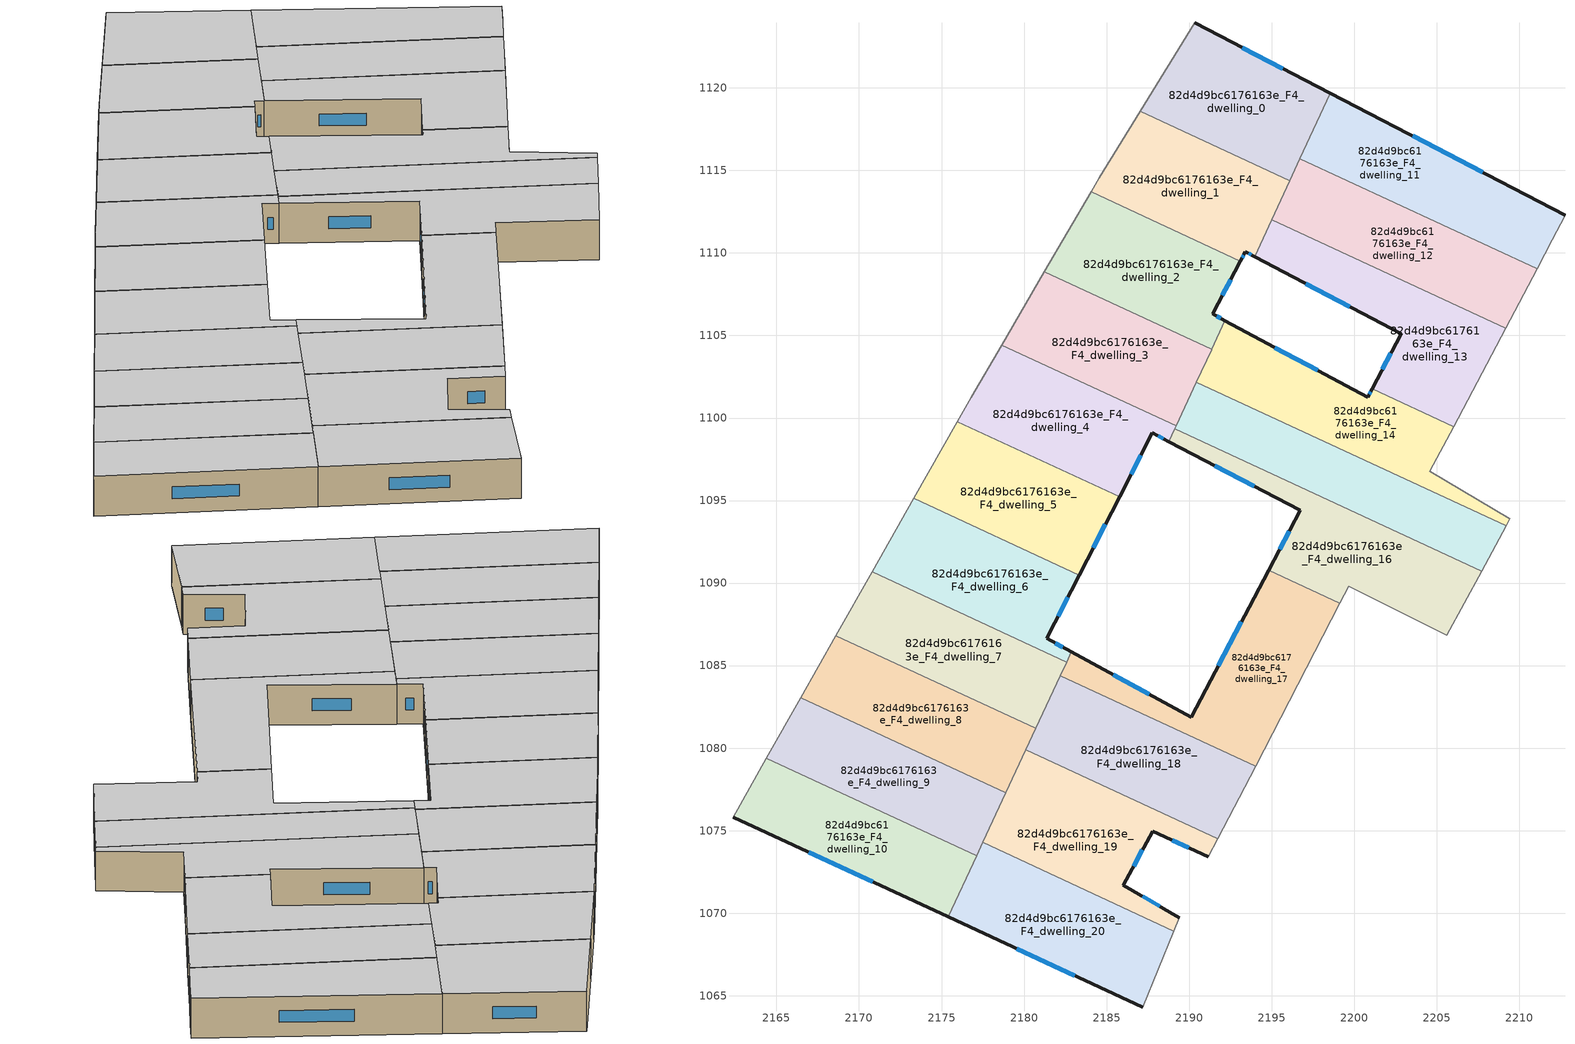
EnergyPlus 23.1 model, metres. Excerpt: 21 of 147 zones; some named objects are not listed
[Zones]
82d4d9bc6176163e_F4_dwelling_0
 floor to 82d4d9bc6176163e_F3_dwelling_0 (EU_floor_Construction): 2198.56,1119.68 2196.1,1114.38 2187.05,1118.58 2190.36,1123.94 z12
 wall outside (EU_wall_Construction): 2198.56,1119.68 2190.36,1123.94 z12:15
 wall to 82d4d9bc6176163e_F4_dwelling_1 (EU_wall_Construction): 2187.05,1118.58 2196.1,1114.38 z12:15
 wall adiabatic (EU_wall_Construction): 2190.36,1123.94 2187.05,1118.58 z12:15
 wall to 82d4d9bc6176163e_F4_dwelling_11 (EU_wall_Construction): 2196.72,1115.71 2198.56,1119.68 z12:15
 wall to 82d4d9bc6176163e_F4_dwelling_12 (EU_wall_Construction): 2196.1,1114.38 2196.72,1115.71 z12:15
 window (EU_Window_Construction): 2195.68,1121.17 2193.23,1122.45 z13.05:13.95
 ceiling to 82d4d9bc6176163e_F5_dwelling_0 (EU_floor_Construction): 2196.1,1114.38 2198.56,1119.68 2190.36,1123.94 2187.05,1118.58 z15
82d4d9bc6176163e_F4_dwelling_1
 floor to 82d4d9bc6176163e_F3_dwelling_1 (EU_floor_Construction): 2196.1,1114.38 2193.97,1109.78 2193.42,1110.07 2193.11,1109.5 2184.06,1113.7 2184.56,1114.54 2187.05,1118.58 z12
 wall outside (EU_wall_Construction): 2193.11,1109.5 2193.42,1110.07 2193.97,1109.78 z12:15
 wall to 82d4d9bc6176163e_F4_dwelling_2 (EU_wall_Construction): 2184.06,1113.7 2193.11,1109.5 z12:15
 wall adiabatic (EU_wall_Construction): 2187.05,1118.58 2184.56,1114.54 2184.06,1113.7 z12:15
 wall to 82d4d9bc6176163e_F4_dwelling_12 (EU_wall_Construction): 2195,1112.01 2196.1,1114.38 z12:15
 wall to 82d4d9bc6176163e_F4_dwelling_13 (EU_wall_Construction): 2193.97,1109.78 2195,1112.01 z12:15
 window (EU_Window_Construction): 2193.61,1109.97 2193.78,1109.88 / 2193.22,1109.7 2193.31,1109.87 z13.05:13.95
 ceiling to 82d4d9bc6176163e_F5_dwelling_1 (EU_floor_Construction): 2193.97,1109.78 2196.1,1114.38 2187.05,1118.58 2184.56,1114.54 2184.06,1113.7 2193.11,1109.5 2193.42,1110.07 z15
82d4d9bc6176163e_F4_dwelling_10
 floor to 82d4d9bc6176163e_F3_dwelling_10 (EU_floor_Construction): 2177.14,1073.49 2175.42,1069.77 2162.37,1075.82 2164.4,1079.4 z12
 wall outside (EU_wall_Construction): 2162.37,1075.82 2175.42,1069.77 z12:15
 wall adiabatic (EU_wall_Construction): 2164.4,1079.4 2162.37,1075.82 z12:15
 wall to 82d4d9bc6176163e_F4_dwelling_9 (EU_wall_Construction): 2177.14,1073.49 2164.4,1079.4 z12:15
 wall to 82d4d9bc6176163e_F4_dwelling_20 (EU_wall_Construction): 2175.42,1069.77 2177.14,1073.49 z12:15
 window (EU_Window_Construction): 2166.94,1073.7 2170.84,1071.89 z13.05:13.95
 ceiling to 82d4d9bc6176163e_F5_dwelling_10 (EU_floor_Construction): 2175.42,1069.77 2177.14,1073.49 2164.4,1079.4 2162.37,1075.82 z15
82d4d9bc6176163e_F4_dwelling_11
 floor to 82d4d9bc6176163e_F3_dwelling_11 (EU_floor_Construction): 2212.78,1112.29 2212.02,1110.81 2211.08,1109.04 2196.72,1115.71 2198.56,1119.68 z12
 wall outside (EU_wall_Construction): 2212.78,1112.29 2198.56,1119.68 z12:15
 wall adiabatic (EU_wall_Construction): 2211.08,1109.04 2212.02,1110.81 2212.78,1112.29 z12:15
 wall to 82d4d9bc6176163e_F4_dwelling_12 (EU_wall_Construction): 2196.72,1115.71 2211.08,1109.04 z12:15
 window (EU_Window_Construction): 2207.79,1114.88 2203.55,1117.09 z13.05:13.95
 ceiling to 82d4d9bc6176163e_F5_dwelling_11 (EU_floor_Construction): 2211.08,1109.04 2212.02,1110.81 2212.78,1112.29 2198.56,1119.68 2196.72,1115.71 z15
82d4d9bc6176163e_F4_dwelling_12
 floor to 82d4d9bc6176163e_F3_dwelling_12 (EU_floor_Construction): 2211.08,1109.04 2209.18,1105.44 2195.01,1112.01 2196.72,1115.71 z12
 wall to 82d4d9bc6176163e_F4_dwelling_13 (EU_wall_Construction): 2195.01,1112.01 2209.18,1105.44 z12:15
 wall adiabatic (EU_wall_Construction): 2209.18,1105.44 2211.08,1109.04 z12:15
 ceiling to 82d4d9bc6176163e_F5_dwelling_12 (EU_floor_Construction): 2209.18,1105.44 2211.08,1109.04 2196.72,1115.71 2195.01,1112.01 z15
82d4d9bc6176163e_F4_dwelling_13
 floor to 82d4d9bc6176163e_F3_dwelling_13 (EU_floor_Construction): 2209.18,1105.44 2206.03,1099.48 2201.09,1101.77 2202.85,1105.1 2193.97,1109.78 2195.01,1112.01 z12
 wall outside (EU_wall_Construction): 2193.97,1109.78 2202.85,1105.1 2201.09,1101.77 z12:15
 wall adiabatic (EU_wall_Construction): 2206.03,1099.48 2209.18,1105.44 z12:15
 wall to 82d4d9bc6176163e_F4_dwelling_14 (EU_wall_Construction): 2201.09,1101.77 2206.03,1099.48 z12:15
 window (EU_Window_Construction): 2202.23,1103.94 2201.71,1102.94 / 2197.08,1108.14 2199.73,1106.74 z13.05:13.95
 ceiling to 82d4d9bc6176163e_F5_dwelling_13 (EU_floor_Construction): 2206.03,1099.48 2209.18,1105.44 2195.01,1112.01 2193.97,1109.78 2202.85,1105.1 2201.09,1101.77 z15
82d4d9bc6176163e_F4_dwelling_14
 floor to 82d4d9bc6176163e_F3_dwelling_14 (EU_floor_Construction): 2206.03,1099.48 2204.6,1096.77 2209.44,1093.89 2209.2,1093.46 2190.44,1102.16 2192.17,1105.9 2200.82,1101.25 2201.09,1101.77 z12
 wall outside (EU_wall_Construction): 2201.09,1101.77 2200.82,1101.25 2192.17,1105.9 z12:15
 wall adiabatic (EU_wall_Construction): 2209.2,1093.46 2209.44,1093.89 2204.6,1096.77 2206.03,1099.48 z12:15
 wall to 82d4d9bc6176163e_F4_dwelling_15 (EU_wall_Construction): 2190.44,1102.16 2209.2,1093.46 z12:15
 wall to 82d4d9bc6176163e_F4_dwelling_3 (EU_wall_Construction): 2191.36,1104.15 2190.44,1102.16 z12:15
 wall to 82d4d9bc6176163e_F4_dwelling_2 (EU_wall_Construction): 2192.17,1105.9 2191.36,1104.15 z12:15
 window (EU_Window_Construction): 2197.78,1102.88 2195.2,1104.27 / 2200.99,1101.59 2200.91,1101.43 z13.05:13.95
 ceiling to 82d4d9bc6176163e_F5_dwelling_14 (EU_floor_Construction): 2209.2,1093.46 2209.44,1093.89 2204.6,1096.77 2206.03,1099.48 2201.09,1101.77 2200.82,1101.25 2192.17,1105.9 2190.44,1102.16 z15
82d4d9bc6176163e_F4_dwelling_15
 floor to 82d4d9bc6176163e_F3_dwelling_15 (EU_floor_Construction): 2209.2,1093.46 2207.72,1090.72 2189.13,1099.34 2190.44,1102.16 z12
 wall adiabatic (EU_wall_Construction): 2207.72,1090.72 2209.2,1093.46 z12:15
 wall to 82d4d9bc6176163e_F4_dwelling_16 (EU_wall_Construction): 2189.13,1099.34 2207.72,1090.72 z12:15
 wall to 82d4d9bc6176163e_F4_dwelling_4 (EU_wall_Construction): 2189.21,1099.52 2189.13,1099.34 z12:15
 wall to 82d4d9bc6176163e_F4_dwelling_3 (EU_wall_Construction): 2190.44,1102.16 2189.21,1099.52 z12:15
 ceiling to 82d4d9bc6176163e_F5_dwelling_15 (EU_floor_Construction): 2207.72,1090.72 2209.2,1093.46 2190.44,1102.16 2189.13,1099.34 z15
82d4d9bc6176163e_F4_dwelling_16
 floor to 82d4d9bc6176163e_F3_dwelling_16 (EU_floor_Construction): 2207.72,1090.72 2205.61,1086.82 2199.67,1089.8 2199.13,1088.77 2194.81,1090.77 2196.73,1094.41 2188.77,1098.57 2189.13,1099.34 z12
 wall outside (EU_wall_Construction): 2188.77,1098.57 2196.73,1094.41 2194.81,1090.77 z12:15
 wall to 82d4d9bc6176163e_F4_dwelling_17 (EU_wall_Construction): 2194.81,1090.77 2199.13,1088.77 z12:15
 wall adiabatic (EU_wall_Construction): 2199.13,1088.77 2199.67,1089.8 2205.61,1086.82 2207.72,1090.72 z12:15
 wall to 82d4d9bc6176163e_F4_dwelling_4 (EU_wall_Construction): 2189.13,1099.34 2188.77,1098.57 z12:15
 window (EU_Window_Construction): 2196.05,1093.14 2195.48,1092.05 / 2191.56,1097.11 2193.94,1095.87 z13.05:13.95
 ceiling to 82d4d9bc6176163e_F5_dwelling_16 (EU_floor_Construction): 2205.61,1086.82 2207.72,1090.72 2189.13,1099.34 2188.77,1098.57 2196.73,1094.41 2194.81,1090.77 2199.13,1088.77 2199.67,1089.8 z15
82d4d9bc6176163e_F4_dwelling_17
 floor to 82d4d9bc6176163e_F3_dwelling_17 (EU_floor_Construction): 2199.13,1088.77 2194.03,1078.91 2182.2,1084.39 2182.86,1085.83 2190.14,1081.87 2194.81,1090.77 z12
 wall outside (EU_wall_Construction): 2194.81,1090.77 2190.14,1081.87 2182.86,1085.83 z12:15
 wall adiabatic (EU_wall_Construction): 2194.03,1078.91 2199.13,1088.77 z12:15
 wall to 82d4d9bc6176163e_F4_dwelling_18 (EU_wall_Construction): 2182.2,1084.39 2194.03,1078.91 z12:15
 wall to 82d4d9bc6176163e_F4_dwelling_7 (EU_wall_Construction): 2182.58,1085.21 2182.2,1084.39 z12:15
 wall to 82d4d9bc6176163e_F4_dwelling_6 (EU_wall_Construction): 2182.86,1085.83 2182.58,1085.21 z12:15
 window (EU_Window_Construction): 2187.59,1083.26 2185.41,1084.44 / 2193.17,1087.65 2191.78,1084.99 z13.05:13.95
 ceiling to 82d4d9bc6176163e_F5_dwelling_17 (EU_floor_Construction): 2194.03,1078.91 2199.13,1088.77 2194.81,1090.77 2190.14,1081.87 2182.86,1085.83 2182.2,1084.39 z15
82d4d9bc6176163e_F4_dwelling_18
 floor to 82d4d9bc6176163e_F3_dwelling_18 (EU_floor_Construction): 2194.03,1078.91 2191.75,1074.5 2180.11,1079.9 2182.2,1084.39 z12
 wall adiabatic (EU_wall_Construction): 2191.75,1074.5 2194.03,1078.91 z12:15
 wall to 82d4d9bc6176163e_F4_dwelling_19 (EU_wall_Construction): 2180.11,1079.9 2191.75,1074.5 z12:15
 wall to 82d4d9bc6176163e_F4_dwelling_8 (EU_wall_Construction): 2180.72,1081.2 2180.11,1079.9 z12:15
 wall to 82d4d9bc6176163e_F4_dwelling_7 (EU_wall_Construction): 2182.2,1084.39 2180.72,1081.2 z12:15
 ceiling to 82d4d9bc6176163e_F5_dwelling_18 (EU_floor_Construction): 2191.75,1074.5 2194.03,1078.91 2182.2,1084.39 2180.11,1079.9 z15
82d4d9bc6176163e_F4_dwelling_19
 floor to 82d4d9bc6176163e_F3_dwelling_19 (EU_floor_Construction): 2191.75,1074.5 2191.18,1073.4 2187.8,1074.97 2186.01,1071.7 2189.42,1069.73 2189.08,1068.92 2177.51,1074.28 2180.11,1079.9 z12
 wall outside (EU_wall_Construction): 2189.42,1069.73 2186.01,1071.7 2187.8,1074.97 2191.18,1073.4 z12:15
 wall adiabatic (EU_wall_Construction): 2189.08,1068.92 2189.42,1069.73 / 2191.18,1073.4 2191.75,1074.5 z12:15
 wall to 82d4d9bc6176163e_F4_dwelling_20 (EU_wall_Construction): 2177.51,1074.28 2189.08,1068.92 z12:15
 wall to 82d4d9bc6176163e_F4_dwelling_9 (EU_wall_Construction): 2178.9,1077.29 2177.51,1074.28 z12:15
 wall to 82d4d9bc6176163e_F4_dwelling_8 (EU_wall_Construction): 2180.11,1079.9 2178.9,1077.29 z12:15
 window (EU_Window_Construction): 2188.22,1070.42 2187.2,1071.01 / 2188.98,1074.42 2189.99,1073.95 / 2186.63,1072.85 2187.17,1073.83 z13.05:13.95
 ceiling to 82d4d9bc6176163e_F5_dwelling_19 (EU_floor_Construction): 2189.42,1069.73 2186.01,1071.7 2187.8,1074.97 2191.18,1073.4 2191.75,1074.5 2180.11,1079.9 2177.51,1074.28 2189.08,1068.92 z15
82d4d9bc6176163e_F4_dwelling_2
 floor to 82d4d9bc6176163e_F3_dwelling_2 (EU_floor_Construction): 2193.11,1109.5 2191.43,1106.3 2192.17,1105.9 2191.36,1104.15 2181.23,1108.85 2184.06,1113.7 z12
 wall outside (EU_wall_Construction): 2192.17,1105.9 2191.43,1106.3 2193.11,1109.5 z12:15
 wall to 82d4d9bc6176163e_F4_dwelling_3 (EU_wall_Construction): 2181.23,1108.85 2191.36,1104.15 z12:15
 wall adiabatic (EU_wall_Construction): 2184.06,1113.7 2181.23,1108.85 z12:15
 window (EU_Window_Construction): 2191.91,1106.04 2191.69,1106.16 / 2192.02,1107.42 2192.52,1108.38 z13.05:13.95
 ceiling to 82d4d9bc6176163e_F5_dwelling_2 (EU_floor_Construction): 2191.36,1104.15 2192.17,1105.9 2191.43,1106.3 2193.11,1109.5 2184.06,1113.7 2181.23,1108.85 z15
82d4d9bc6176163e_F4_dwelling_20
 floor to 82d4d9bc6176163e_F3_dwelling_20 (EU_floor_Construction): 2189.08,1068.92 2187.21,1064.3 2175.42,1069.77 2177.51,1074.28 z12
 wall outside (EU_wall_Construction): 2175.42,1069.77 2187.21,1064.3 z12:15
 wall adiabatic (EU_wall_Construction): 2187.21,1064.3 2189.08,1068.92 z12:15
 wall to 82d4d9bc6176163e_F4_dwelling_9 (EU_wall_Construction): 2177.51,1074.28 2177.14,1073.49 z12:15
 window (EU_Window_Construction): 2179.55,1067.85 2183.07,1066.22 z13.05:13.95
 ceiling to 82d4d9bc6176163e_F5_dwelling_20 (EU_floor_Construction): 2187.21,1064.3 2189.08,1068.92 2177.51,1074.28 2175.42,1069.77 z15
82d4d9bc6176163e_F4_dwelling_3
 floor to 82d4d9bc6176163e_F3_dwelling_3 (EU_floor_Construction): 2191.36,1104.15 2189.21,1099.52 2178.65,1104.42 2181.23,1108.85 z12
 wall to 82d4d9bc6176163e_F4_dwelling_4 (EU_wall_Construction): 2178.65,1104.42 2189.21,1099.52 z12:15
 wall adiabatic (EU_wall_Construction): 2181.23,1108.85 2178.65,1104.42 z12:15
 ceiling to 82d4d9bc6176163e_F5_dwelling_3 (EU_floor_Construction): 2189.21,1099.52 2191.36,1104.15 2181.23,1108.85 2178.65,1104.42 z15
82d4d9bc6176163e_F4_dwelling_4
 floor to 82d4d9bc6176163e_F3_dwelling_4 (EU_floor_Construction): 2189.21,1099.52 2188.77,1098.57 2187.78,1099.09 2185.79,1095.22 2175.96,1099.78 2176.81,1101.26 2178.65,1104.42 z12
 wall outside (EU_wall_Construction): 2185.79,1095.22 2187.78,1099.09 2188.77,1098.57 z12:15
 wall adiabatic (EU_wall_Construction): 2178.65,1104.42 2176.81,1101.26 2175.96,1099.78 z12:15
 wall to 82d4d9bc6176163e_F4_dwelling_5 (EU_wall_Construction): 2175.96,1099.78 2185.79,1095.22 z12:15
 window (EU_Window_Construction): 2188.13,1098.91 2188.42,1098.75 / 2186.48,1096.58 2187.08,1097.74 z13.05:13.95
 ceiling to 82d4d9bc6176163e_F5_dwelling_4 (EU_floor_Construction): 2188.77,1098.57 2189.21,1099.52 2178.65,1104.42 2176.81,1101.26 2175.96,1099.78 2185.79,1095.22 2187.78,1099.09 z15
82d4d9bc6176163e_F4_dwelling_5
 floor to 82d4d9bc6176163e_F3_dwelling_5 (EU_floor_Construction): 2185.79,1095.22 2183.34,1090.49 2173.33,1095.13 2175.96,1099.78 z12
 wall outside (EU_wall_Construction): 2183.34,1090.49 2185.79,1095.22 z12:15
 wall to 82d4d9bc6176163e_F4_dwelling_6 (EU_wall_Construction): 2173.33,1095.13 2183.34,1090.49 z12:15
 wall adiabatic (EU_wall_Construction): 2175.96,1099.78 2173.33,1095.13 z12:15
 window (EU_Window_Construction): 2184.2,1092.15 2184.93,1093.56 z13.05:13.95
 ceiling to 82d4d9bc6176163e_F5_dwelling_5 (EU_floor_Construction): 2183.34,1090.49 2185.79,1095.22 2175.96,1099.78 2173.33,1095.13 z15
82d4d9bc6176163e_F4_dwelling_6
 floor to 82d4d9bc6176163e_F3_dwelling_6 (EU_floor_Construction): 2183.34,1090.49 2181.37,1086.64 2182.86,1085.83 2182.58,1085.21 2170.8,1090.67 2173.33,1095.13 z12
 wall outside (EU_wall_Construction): 2182.86,1085.83 2181.37,1086.64 2183.34,1090.49 z12:15
 wall to 82d4d9bc6176163e_F4_dwelling_7 (EU_wall_Construction): 2170.8,1090.67 2182.58,1085.21 z12:15
 wall adiabatic (EU_wall_Construction): 2173.33,1095.13 2170.8,1090.67 z12:15
 window (EU_Window_Construction): 2182.34,1086.12 2181.89,1086.36 / 2182.06,1087.99 2182.65,1089.14 z13.05:13.95
 ceiling to 82d4d9bc6176163e_F5_dwelling_6 (EU_floor_Construction): 2182.58,1085.21 2182.86,1085.83 2181.37,1086.64 2183.34,1090.49 2173.33,1095.13 2170.8,1090.67 z15
82d4d9bc6176163e_F4_dwelling_7
 floor to 82d4d9bc6176163e_F3_dwelling_7 (EU_floor_Construction): 2182.58,1085.21 2180.71,1081.2 2168.6,1086.82 2170.8,1090.67 z12
 wall to 82d4d9bc6176163e_F4_dwelling_8 (EU_wall_Construction): 2168.6,1086.82 2180.71,1081.2 z12:15
 wall adiabatic (EU_wall_Construction): 2170.8,1090.67 2168.6,1086.82 z12:15
 ceiling to 82d4d9bc6176163e_F5_dwelling_7 (EU_floor_Construction): 2180.71,1081.2 2182.58,1085.21 2170.8,1090.67 2168.6,1086.82 z15
82d4d9bc6176163e_F4_dwelling_8
 floor to 82d4d9bc6176163e_F3_dwelling_8 (EU_floor_Construction): 2180.71,1081.2 2178.9,1077.29 2166.47,1083.06 2168.6,1086.82 z12
 wall to 82d4d9bc6176163e_F4_dwelling_9 (EU_wall_Construction): 2166.47,1083.06 2178.9,1077.29 z12:15
 wall adiabatic (EU_wall_Construction): 2168.6,1086.82 2166.47,1083.06 z12:15
 ceiling to 82d4d9bc6176163e_F5_dwelling_8 (EU_floor_Construction): 2178.9,1077.29 2180.71,1081.2 2168.6,1086.82 2166.47,1083.06 z15
82d4d9bc6176163e_F4_dwelling_9
 floor to 82d4d9bc6176163e_F3_dwelling_9 (EU_floor_Construction): 2178.9,1077.29 2177.14,1073.49 2164.4,1079.4 2166.47,1083.06 z12
 wall adiabatic (EU_wall_Construction): 2166.47,1083.06 2164.4,1079.4 z12:15
 ceiling to 82d4d9bc6176163e_F5_dwelling_9 (EU_floor_Construction): 2177.14,1073.49 2178.9,1077.29 2166.47,1083.06 2164.4,1079.4 z15
[Building]
EU S2 Campaign: North Axis=0; Terrain=City; Solar Distribution=FullExterior
[Site:Location]
Bologna: Latitude=44.5; Longitude=11.25; Time Zone=1; Elevation=37
[SizingPeriod:WeatherFileDays]
AnnualSizingPeriod: Begin Month=1; Begin Day of Month=1; End Month=12; End Day of Month=31; Day of Week for Start Day=Monday; Use Weather File Daylight Saving Period=No; Use Weather File Rain and Snow Indicators=No
[MATERIAL]
EU_InternalMass_Material: Roughness=MediumRough; Thickness=0.1; Conductivity=1; Density=1800; Specific Heat=900; Thermal Absorptance=0.9; Solar Absorptance=0.7; Visible Absorptance=0.7
[MATERIAL:NOMASS] Roughness=MediumRough; Thermal Absorptance=0.9; Solar Absorptance=0.7; Visible Absorptance=0.7
Name | Thermal Resistance
EU_wall_NoMass | 0.890213
EU_floor_NoMass | 0.79516
[WINDOWMATERIAL:SIMPLEGLAZINGSYSTEM]
EU_Window_SimpleGlazing: UFactor=4.49146; Solar Heat Gain Coefficient=0.85; Visible Transmittance=0.85
[CONSTRUCTION]
EU_wall_Construction: EU_wall_NoMass
EU_floor_Construction: EU_floor_NoMass
EU_Window_Construction: EU_Window_SimpleGlazing
EU_InternalMass_Construction: EU_InternalMass_Material
[ZONE] Type=1; Multiplier=1; Ceiling Height=autocalculate; Floor Area=autocalculate; Part of Total Floor Area=Yes
Name | Volume
82d4d9bc6176163e_F4_dwelling_0; 82d4d9bc6176163e_F4_dwelling_5; 82d4d9bc6176163e_F4_dwelling_9 | 174.677
82d4d9bc6176163e_F4_dwelling_1 | 174.683
82d4d9bc6176163e_F4_dwelling_10 | 174.68
82d4d9bc6176163e_F4_dwelling_11 | 192.13
82d4d9bc6176163e_F4_dwelling_12 | 192.109
82d4d9bc6176163e_F4_dwelling_13 | 192.175
82d4d9bc6176163e_F4_dwelling_14 | 192.135
82d4d9bc6176163e_F4_dwelling_15 | 192.149
82d4d9bc6176163e_F4_dwelling_16 | 192.125
82d4d9bc6176163e_F4_dwelling_17 | 192.091
82d4d9bc6176163e_F4_dwelling_18 | 192.19
82d4d9bc6176163e_F4_dwelling_19 | 192.108
82d4d9bc6176163e_F4_dwelling_2 | 174.659
82d4d9bc6176163e_F4_dwelling_20 | 192.158
82d4d9bc6176163e_F4_dwelling_3 | 174.689
82d4d9bc6176163e_F4_dwelling_4 | 174.675
82d4d9bc6176163e_F4_dwelling_6 | 174.65
82d4d9bc6176163e_F4_dwelling_7 | 174.697
82d4d9bc6176163e_F4_dwelling_8 | 174.664
[INTERNALMASS] Construction=EU_InternalMass_Construction
Name | Zone or ZoneList | Surface Area
82d4d9bc6176163e_F4_dwelling_0_EU_InternalMass | 82d4d9bc6176163e_F4_dwelling_0 | 58.2256
82d4d9bc6176163e_F4_dwelling_1_EU_InternalMass | 82d4d9bc6176163e_F4_dwelling_1 | 58.2282
82d4d9bc6176163e_F4_dwelling_2_EU_InternalMass | 82d4d9bc6176163e_F4_dwelling_2 | 58.2197
82d4d9bc6176163e_F4_dwelling_3_EU_InternalMass | 82d4d9bc6176163e_F4_dwelling_3 | 58.2299
82d4d9bc6176163e_F4_dwelling_4_EU_InternalMass | 82d4d9bc6176163e_F4_dwelling_4 | 58.2249
82d4d9bc6176163e_F4_dwelling_5_EU_InternalMass | 82d4d9bc6176163e_F4_dwelling_5 | 58.2256
82d4d9bc6176163e_F4_dwelling_6_EU_InternalMass | 82d4d9bc6176163e_F4_dwelling_6 | 58.2166
82d4d9bc6176163e_F4_dwelling_7_EU_InternalMass | 82d4d9bc6176163e_F4_dwelling_7 | 58.2326
82d4d9bc6176163e_F4_dwelling_8_EU_InternalMass | 82d4d9bc6176163e_F4_dwelling_8 | 58.221
82d4d9bc6176163e_F4_dwelling_9_EU_InternalMass | 82d4d9bc6176163e_F4_dwelling_9 | 58.2258
82d4d9bc6176163e_F4_dwelling_10_EU_InternalMass | 82d4d9bc6176163e_F4_dwelling_10 | 58.2263
82d4d9bc6176163e_F4_dwelling_11_EU_InternalMass | 82d4d9bc6176163e_F4_dwelling_11 | 64.0431
82d4d9bc6176163e_F4_dwelling_12_EU_InternalMass | 82d4d9bc6176163e_F4_dwelling_12 | 64.0367
82d4d9bc6176163e_F4_dwelling_13_EU_InternalMass | 82d4d9bc6176163e_F4_dwelling_13 | 64.0586
82d4d9bc6176163e_F4_dwelling_14_EU_InternalMass | 82d4d9bc6176163e_F4_dwelling_14 | 64.0445
82d4d9bc6176163e_F4_dwelling_15_EU_InternalMass | 82d4d9bc6176163e_F4_dwelling_15 | 64.05
82d4d9bc6176163e_F4_dwelling_16_EU_InternalMass | 82d4d9bc6176163e_F4_dwelling_16 | 64.0419
82d4d9bc6176163e_F4_dwelling_17_EU_InternalMass | 82d4d9bc6176163e_F4_dwelling_17 | 64.0303
82d4d9bc6176163e_F4_dwelling_18_EU_InternalMass | 82d4d9bc6176163e_F4_dwelling_18 | 64.0635
82d4d9bc6176163e_F4_dwelling_19_EU_InternalMass | 82d4d9bc6176163e_F4_dwelling_19 | 64.0353
82d4d9bc6176163e_F4_dwelling_20_EU_InternalMass | 82d4d9bc6176163e_F4_dwelling_20 | 64.0557
[OTHEREQUIPMENT] Fuel Type=Electricity; Design Level Calculation Method=Watts/Area; Power per Zone Floor Area=1; Fraction Latent=0; Fraction Radiant=0; Fraction Lost=0; Carbon Dioxide Generation Rate=0; EndUse Subcategory=EU_Step8_InternalGains
Name | Zone or ZoneList or Space or SpaceList | Schedule
EU_Step8_InternalGain_82d4d9bc6176163e_F4_dwelling_0_f000 | 82d4d9bc6176163e_F4_dwelling_0 | EU_Step8_GainSchedule_82d4d9bc6176163e_F4_dwelling_0_f000
EU_Step8_InternalGain_82d4d9bc6176163e_F4_dwelling_1_f000 | 82d4d9bc6176163e_F4_dwelling_1 | EU_Step8_GainSchedule_82d4d9bc6176163e_F4_dwelling_1_f000
EU_Step8_InternalGain_82d4d9bc6176163e_F4_dwelling_2_f000 | 82d4d9bc6176163e_F4_dwelling_2 | EU_Step8_GainSchedule_82d4d9bc6176163e_F4_dwelling_2_f000
EU_Step8_InternalGain_82d4d9bc6176163e_F4_dwelling_3_f000 | 82d4d9bc6176163e_F4_dwelling_3 | EU_Step8_GainSchedule_82d4d9bc6176163e_F4_dwelling_3_f000
EU_Step8_InternalGain_82d4d9bc6176163e_F4_dwelling_4_f000 | 82d4d9bc6176163e_F4_dwelling_4 | EU_Step8_GainSchedule_82d4d9bc6176163e_F4_dwelling_4_f000
EU_Step8_InternalGain_82d4d9bc6176163e_F4_dwelling_5_f000 | 82d4d9bc6176163e_F4_dwelling_5 | EU_Step8_GainSchedule_82d4d9bc6176163e_F4_dwelling_5_f000
EU_Step8_InternalGain_82d4d9bc6176163e_F4_dwelling_6_f000 | 82d4d9bc6176163e_F4_dwelling_6 | EU_Step8_GainSchedule_82d4d9bc6176163e_F4_dwelling_6_f000
EU_Step8_InternalGain_82d4d9bc6176163e_F4_dwelling_7_f000 | 82d4d9bc6176163e_F4_dwelling_7 | EU_Step8_GainSchedule_82d4d9bc6176163e_F4_dwelling_7_f000
EU_Step8_InternalGain_82d4d9bc6176163e_F4_dwelling_8_f000 | 82d4d9bc6176163e_F4_dwelling_8 | EU_Step8_GainSchedule_82d4d9bc6176163e_F4_dwelling_8_f000
EU_Step8_InternalGain_82d4d9bc6176163e_F4_dwelling_9_f000 | 82d4d9bc6176163e_F4_dwelling_9 | EU_Step8_GainSchedule_82d4d9bc6176163e_F4_dwelling_9_f000
EU_Step8_InternalGain_82d4d9bc6176163e_F4_dwelling_10_f000 | 82d4d9bc6176163e_F4_dwelling_10 | EU_Step8_GainSchedule_82d4d9bc6176163e_F4_dwelling_10_f000
EU_Step8_InternalGain_82d4d9bc6176163e_F4_dwelling_11_f000 | 82d4d9bc6176163e_F4_dwelling_11 | EU_Step8_GainSchedule_82d4d9bc6176163e_F4_dwelling_11_f000
EU_Step8_InternalGain_82d4d9bc6176163e_F4_dwelling_12_f000 | 82d4d9bc6176163e_F4_dwelling_12 | EU_Step8_GainSchedule_82d4d9bc6176163e_F4_dwelling_12_f000
EU_Step8_InternalGain_82d4d9bc6176163e_F4_dwelling_13_f000 | 82d4d9bc6176163e_F4_dwelling_13 | EU_Step8_GainSchedule_82d4d9bc6176163e_F4_dwelling_13_f000
EU_Step8_InternalGain_82d4d9bc6176163e_F4_dwelling_14_f000 | 82d4d9bc6176163e_F4_dwelling_14 | EU_Step8_GainSchedule_82d4d9bc6176163e_F4_dwelling_14_f000
EU_Step8_InternalGain_82d4d9bc6176163e_F4_dwelling_15_f000 | 82d4d9bc6176163e_F4_dwelling_15 | EU_Step8_GainSchedule_82d4d9bc6176163e_F4_dwelling_15_f000
EU_Step8_InternalGain_82d4d9bc6176163e_F4_dwelling_16_f000 | 82d4d9bc6176163e_F4_dwelling_16 | EU_Step8_GainSchedule_82d4d9bc6176163e_F4_dwelling_16_f000
EU_Step8_InternalGain_82d4d9bc6176163e_F4_dwelling_17_f000 | 82d4d9bc6176163e_F4_dwelling_17 | EU_Step8_GainSchedule_82d4d9bc6176163e_F4_dwelling_17_f000
EU_Step8_InternalGain_82d4d9bc6176163e_F4_dwelling_18_f000 | 82d4d9bc6176163e_F4_dwelling_18 | EU_Step8_GainSchedule_82d4d9bc6176163e_F4_dwelling_18_f000
EU_Step8_InternalGain_82d4d9bc6176163e_F4_dwelling_19_f000 | 82d4d9bc6176163e_F4_dwelling_19 | EU_Step8_GainSchedule_82d4d9bc6176163e_F4_dwelling_19_f000
EU_Step8_InternalGain_82d4d9bc6176163e_F4_dwelling_20_f000 | 82d4d9bc6176163e_F4_dwelling_20 | EU_Step8_GainSchedule_82d4d9bc6176163e_F4_dwelling_20_f000
[ZONEVENTILATION:DESIGNFLOWRATE] Schedule=EU_AlwaysOn; Design Flow Rate Calculation Method=AirChanges/Hour; Air Changes per Hour=0.718634; Ventilation Type=Natural; Fan Pressure Rise=0; Fan Total Efficiency=1; Constant Term Coefficient=1; Temperature Term Coefficient=0; Velocity Term Coefficient=0; Velocity Squared Term Coefficient=0; Minimum Indoor Temperature=-100; Maximum Indoor Temperature=100; Delta Temperature=-100; Minimum Outdoor Temperature=-100; Maximum Outdoor Temperature=100; Maximum Wind Speed=40
Name | Zone or ZoneList or Space or SpaceList
EU_ConstantAir_82d4d9bc6176163e_F4_dwelling_0 | 82d4d9bc6176163e_F4_dwelling_0
EU_ConstantAir_82d4d9bc6176163e_F4_dwelling_1 | 82d4d9bc6176163e_F4_dwelling_1
EU_ConstantAir_82d4d9bc6176163e_F4_dwelling_2 | 82d4d9bc6176163e_F4_dwelling_2
EU_ConstantAir_82d4d9bc6176163e_F4_dwelling_3 | 82d4d9bc6176163e_F4_dwelling_3
EU_ConstantAir_82d4d9bc6176163e_F4_dwelling_4 | 82d4d9bc6176163e_F4_dwelling_4
EU_ConstantAir_82d4d9bc6176163e_F4_dwelling_5 | 82d4d9bc6176163e_F4_dwelling_5
EU_ConstantAir_82d4d9bc6176163e_F4_dwelling_6 | 82d4d9bc6176163e_F4_dwelling_6
EU_ConstantAir_82d4d9bc6176163e_F4_dwelling_7 | 82d4d9bc6176163e_F4_dwelling_7
EU_ConstantAir_82d4d9bc6176163e_F4_dwelling_8 | 82d4d9bc6176163e_F4_dwelling_8
EU_ConstantAir_82d4d9bc6176163e_F4_dwelling_9 | 82d4d9bc6176163e_F4_dwelling_9
EU_ConstantAir_82d4d9bc6176163e_F4_dwelling_10 | 82d4d9bc6176163e_F4_dwelling_10
EU_ConstantAir_82d4d9bc6176163e_F4_dwelling_11 | 82d4d9bc6176163e_F4_dwelling_11
EU_ConstantAir_82d4d9bc6176163e_F4_dwelling_12 | 82d4d9bc6176163e_F4_dwelling_12
EU_ConstantAir_82d4d9bc6176163e_F4_dwelling_13 | 82d4d9bc6176163e_F4_dwelling_13
EU_ConstantAir_82d4d9bc6176163e_F4_dwelling_14 | 82d4d9bc6176163e_F4_dwelling_14
EU_ConstantAir_82d4d9bc6176163e_F4_dwelling_15 | 82d4d9bc6176163e_F4_dwelling_15
EU_ConstantAir_82d4d9bc6176163e_F4_dwelling_16 | 82d4d9bc6176163e_F4_dwelling_16
EU_ConstantAir_82d4d9bc6176163e_F4_dwelling_17 | 82d4d9bc6176163e_F4_dwelling_17
EU_ConstantAir_82d4d9bc6176163e_F4_dwelling_18 | 82d4d9bc6176163e_F4_dwelling_18
EU_ConstantAir_82d4d9bc6176163e_F4_dwelling_19 | 82d4d9bc6176163e_F4_dwelling_19
EU_ConstantAir_82d4d9bc6176163e_F4_dwelling_20 | 82d4d9bc6176163e_F4_dwelling_20
[HVACTEMPLATE:ZONE:IDEALLOADSAIRSYSTEM] System Availability Schedule=EU_AlwaysOn; Maximum Heating Supply Air Temperature=50; Minimum Cooling Supply Air Temperature=13; Maximum Heating Supply Air Humidity Ratio=0.0156; Minimum Cooling Supply Air Humidity Ratio=0.0077; Heating Limit=NoLimit; Cooling Limit=NoLimit; Heating Availability Schedule=EU_AlwaysOn; Cooling Availability Schedule=EU_CoolingOff; Dehumidification Control Type=ConstantSensibleHeatRatio; Cooling Sensible Heat Ratio=0.7; Dehumidification Setpoint=60; Humidification Control Type=None; Humidification Setpoint=30; Outdoor Air Method=None; Outdoor Air Flow Rate per Person=0.00944; Outdoor Air Flow Rate per Zone Floor Area=0; Outdoor Air Flow Rate per Zone=0; Demand Controlled Ventilation Type=None; Outdoor Air Economizer Type=NoEconomizer; Heat Recovery Type=None; Sensible Heat Recovery Effectiveness=0.7; Latent Heat Recovery Effectiveness=0.65
Name | Template Thermostat
82d4d9bc6176163e_F4_dwelling_0 | EU_HeatOnly_82d4d9bc6176163e_F4_dwelling_0
82d4d9bc6176163e_F4_dwelling_1 | EU_HeatOnly_82d4d9bc6176163e_F4_dwelling_1
82d4d9bc6176163e_F4_dwelling_2 | EU_HeatOnly_82d4d9bc6176163e_F4_dwelling_2
82d4d9bc6176163e_F4_dwelling_3 | EU_HeatOnly_82d4d9bc6176163e_F4_dwelling_3
82d4d9bc6176163e_F4_dwelling_4 | EU_HeatOnly_82d4d9bc6176163e_F4_dwelling_4
82d4d9bc6176163e_F4_dwelling_5 | EU_HeatOnly_82d4d9bc6176163e_F4_dwelling_5
82d4d9bc6176163e_F4_dwelling_6 | EU_HeatOnly_82d4d9bc6176163e_F4_dwelling_6
82d4d9bc6176163e_F4_dwelling_7 | EU_HeatOnly_82d4d9bc6176163e_F4_dwelling_7
82d4d9bc6176163e_F4_dwelling_8 | EU_HeatOnly_82d4d9bc6176163e_F4_dwelling_8
82d4d9bc6176163e_F4_dwelling_9 | EU_HeatOnly_82d4d9bc6176163e_F4_dwelling_9
82d4d9bc6176163e_F4_dwelling_10 | EU_HeatOnly_82d4d9bc6176163e_F4_dwelling_10
82d4d9bc6176163e_F4_dwelling_11 | EU_HeatOnly_82d4d9bc6176163e_F4_dwelling_11
82d4d9bc6176163e_F4_dwelling_12 | EU_HeatOnly_82d4d9bc6176163e_F4_dwelling_12
82d4d9bc6176163e_F4_dwelling_13 | EU_HeatOnly_82d4d9bc6176163e_F4_dwelling_13
82d4d9bc6176163e_F4_dwelling_14 | EU_HeatOnly_82d4d9bc6176163e_F4_dwelling_14
82d4d9bc6176163e_F4_dwelling_15 | EU_HeatOnly_82d4d9bc6176163e_F4_dwelling_15
82d4d9bc6176163e_F4_dwelling_16 | EU_HeatOnly_82d4d9bc6176163e_F4_dwelling_16
82d4d9bc6176163e_F4_dwelling_17 | EU_HeatOnly_82d4d9bc6176163e_F4_dwelling_17
82d4d9bc6176163e_F4_dwelling_18 | EU_HeatOnly_82d4d9bc6176163e_F4_dwelling_18
82d4d9bc6176163e_F4_dwelling_19 | EU_HeatOnly_82d4d9bc6176163e_F4_dwelling_19
82d4d9bc6176163e_F4_dwelling_20 | EU_HeatOnly_82d4d9bc6176163e_F4_dwelling_20
[SIZING:ZONE] Zone Cooling Design Supply Air Temperature Input Method=SupplyAirTemperature; Zone Cooling Design Supply Air Temperature=13; Zone Heating Design Supply Air Temperature Input Method=SupplyAirTemperature; Zone Heating Design Supply Air Temperature=50; Zone Cooling Design Supply Air Humidity Ratio=0.008; Zone Heating Design Supply Air Humidity Ratio=0.008; Cooling Design Air Flow Method=DesignDay; Cooling Design Air Flow Rate=0; Cooling Minimum Air Flow per Zone Floor Area=0.000762; Cooling Minimum Air Flow=0; Cooling Minimum Air Flow Fraction=0.2; Heating Design Air Flow Method=DesignDay; Heating Design Air Flow Rate=0; Heating Maximum Air Flow per Zone Floor Area=0.002032; Heating Maximum Air Flow=0.141576; Heating Maximum Air Flow Fraction=0.3; Account for Dedicated Outdoor Air System=No; Dedicated Outdoor Air System Control Strategy=NeutralSupplyAir; Dedicated Outdoor Air Low Setpoint Temperature for Design=autosize; Dedicated Outdoor Air High Setpoint Temperature for Design=autosize; Zone Load Sizing Method=Sensible Load Only No Latent Load; Zone Latent Cooling Design Supply Air Humidity Ratio Input Method=HumidityRatioDifference; Zone Cooling Design Supply Air Humidity Ratio Difference=0.005; Zone Latent Heating Design Supply Air Humidity Ratio Input Method=HumidityRatioDifference; Zone Humidification Design Supply Air Humidity Ratio Difference=0.005
82d4d9bc6176163e_F4_dwelling_0; 82d4d9bc6176163e_F4_dwelling_1; 82d4d9bc6176163e_F4_dwelling_2; 82d4d9bc6176163e_F4_dwelling_3; 82d4d9bc6176163e_F4_dwelling_4; 82d4d9bc6176163e_F4_dwelling_5; 82d4d9bc6176163e_F4_dwelling_6; 82d4d9bc6176163e_F4_dwelling_7; 82d4d9bc6176163e_F4_dwelling_8; 82d4d9bc6176163e_F4_dwelling_9; 82d4d9bc6176163e_F4_dwelling_10; 82d4d9bc6176163e_F4_dwelling_11; 82d4d9bc6176163e_F4_dwelling_12; 82d4d9bc6176163e_F4_dwelling_13; 82d4d9bc6176163e_F4_dwelling_14; 82d4d9bc6176163e_F4_dwelling_15; 82d4d9bc6176163e_F4_dwelling_16; 82d4d9bc6176163e_F4_dwelling_17; 82d4d9bc6176163e_F4_dwelling_18; 82d4d9bc6176163e_F4_dwelling_19; 82d4d9bc6176163e_F4_dwelling_20
[SCHEDULE:CONSTANT]
Name | Hourly Value
EU_AlwaysOn | 1
EU_CoolingOff | 0
[SCHEDULE:FILE] Column Number=1; Rows to Skip at Top=0; Number of Hours of Data=8760; Column Separator=Comma; Interpolate to Timestep=No; Minutes per Item=60; Adjust Schedule for Daylight Savings=Yes
Name | File
EU_Step8_GainSchedule_82d4d9bc6176163e_F4_dwelling_0_f000 | ../../schedules/82d4d9bc6176163e/82d4d9bc6176163e_F4_dwelling_0_f000_gain.csv
EU_Step8_GainSchedule_82d4d9bc6176163e_F4_dwelling_1_f000 | ../../schedules/82d4d9bc6176163e/82d4d9bc6176163e_F4_dwelling_1_f000_gain.csv
EU_Step8_GainSchedule_82d4d9bc6176163e_F4_dwelling_2_f000 | ../../schedules/82d4d9bc6176163e/82d4d9bc6176163e_F4_dwelling_2_f000_gain.csv
EU_Step8_GainSchedule_82d4d9bc6176163e_F4_dwelling_3_f000 | ../../schedules/82d4d9bc6176163e/82d4d9bc6176163e_F4_dwelling_3_f000_gain.csv
EU_Step8_GainSchedule_82d4d9bc6176163e_F4_dwelling_4_f000 | ../../schedules/82d4d9bc6176163e/82d4d9bc6176163e_F4_dwelling_4_f000_gain.csv
EU_Step8_GainSchedule_82d4d9bc6176163e_F4_dwelling_5_f000 | ../../schedules/82d4d9bc6176163e/82d4d9bc6176163e_F4_dwelling_5_f000_gain.csv
EU_Step8_GainSchedule_82d4d9bc6176163e_F4_dwelling_6_f000 | ../../schedules/82d4d9bc6176163e/82d4d9bc6176163e_F4_dwelling_6_f000_gain.csv
EU_Step8_GainSchedule_82d4d9bc6176163e_F4_dwelling_7_f000 | ../../schedules/82d4d9bc6176163e/82d4d9bc6176163e_F4_dwelling_7_f000_gain.csv
EU_Step8_GainSchedule_82d4d9bc6176163e_F4_dwelling_8_f000 | ../../schedules/82d4d9bc6176163e/82d4d9bc6176163e_F4_dwelling_8_f000_gain.csv
EU_Step8_GainSchedule_82d4d9bc6176163e_F4_dwelling_9_f000 | ../../schedules/82d4d9bc6176163e/82d4d9bc6176163e_F4_dwelling_9_f000_gain.csv
EU_Step8_GainSchedule_82d4d9bc6176163e_F4_dwelling_10_f000 | ../../schedules/82d4d9bc6176163e/82d4d9bc6176163e_F4_dwelling_10_f000_gain.csv
EU_Step8_GainSchedule_82d4d9bc6176163e_F4_dwelling_11_f000 | ../../schedules/82d4d9bc6176163e/82d4d9bc6176163e_F4_dwelling_11_f000_gain.csv
EU_Step8_GainSchedule_82d4d9bc6176163e_F4_dwelling_12_f000 | ../../schedules/82d4d9bc6176163e/82d4d9bc6176163e_F4_dwelling_12_f000_gain.csv
EU_Step8_GainSchedule_82d4d9bc6176163e_F4_dwelling_13_f000 | ../../schedules/82d4d9bc6176163e/82d4d9bc6176163e_F4_dwelling_13_f000_gain.csv
EU_Step8_GainSchedule_82d4d9bc6176163e_F4_dwelling_14_f000 | ../../schedules/82d4d9bc6176163e/82d4d9bc6176163e_F4_dwelling_14_f000_gain.csv
EU_Step8_GainSchedule_82d4d9bc6176163e_F4_dwelling_15_f000 | ../../schedules/82d4d9bc6176163e/82d4d9bc6176163e_F4_dwelling_15_f000_gain.csv
EU_Step8_GainSchedule_82d4d9bc6176163e_F4_dwelling_16_f000 | ../../schedules/82d4d9bc6176163e/82d4d9bc6176163e_F4_dwelling_16_f000_gain.csv
EU_Step8_GainSchedule_82d4d9bc6176163e_F4_dwelling_17_f000 | ../../schedules/82d4d9bc6176163e/82d4d9bc6176163e_F4_dwelling_17_f000_gain.csv
EU_Step8_GainSchedule_82d4d9bc6176163e_F4_dwelling_18_f000 | ../../schedules/82d4d9bc6176163e/82d4d9bc6176163e_F4_dwelling_18_f000_gain.csv
EU_Step8_GainSchedule_82d4d9bc6176163e_F4_dwelling_19_f000 | ../../schedules/82d4d9bc6176163e/82d4d9bc6176163e_F4_dwelling_19_f000_gain.csv
EU_Step8_GainSchedule_82d4d9bc6176163e_F4_dwelling_20_f000 | ../../schedules/82d4d9bc6176163e/82d4d9bc6176163e_F4_dwelling_20_f000_gain.csv
